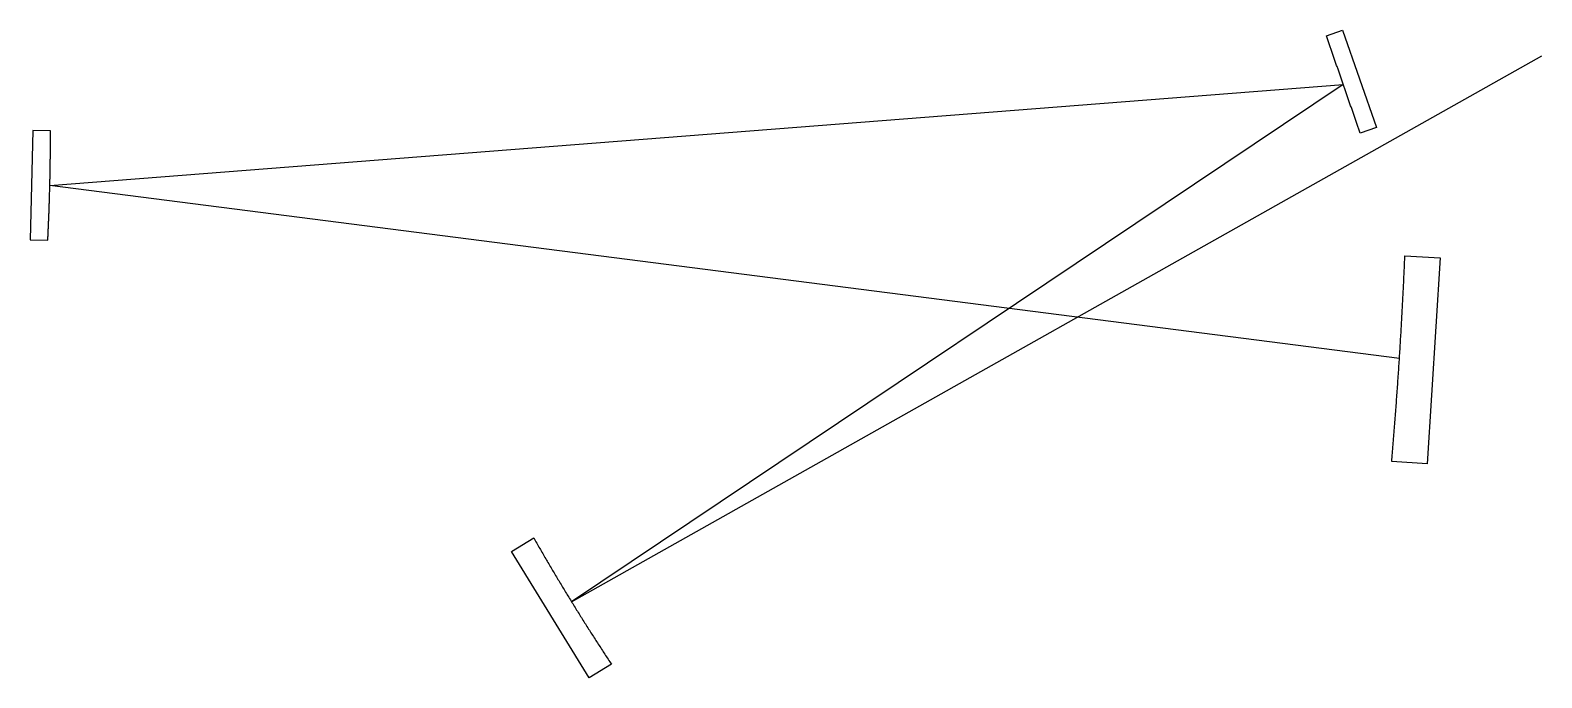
# Model space of a CAD drawing. Header units: metres. Extents: x -53.1 to 5.5, y -12.4 to 12.7.
import ezdxf

# ---------------------------------------------------------------- set-up
doc = ezdxf.new("R2010")
doc.units = ezdxf.units.M

msp = doc.modelspace()

# ---------------------------------------------------------------- linework, layer by layer
at = {"layer": 'FOLDING_FLAT'}
for p, q in [((-2.8328, 12.5266), (-2.203, 12.7452)), ((-2.8196, 12.4884), (-2.8328, 12.5266)), ((-2.8063, 12.4502), (-2.8196, 12.4884)), ((-2.7931, 12.4121), (-2.8063, 12.4502)), ((-2.7798, 12.3739), (-2.7931, 12.4121)), ((-2.7666, 12.3357), (-2.7798, 12.3739)), ((-2.7533, 12.2976), (-2.7666, 12.3357)), ((-2.203, 12.7452), (-0.8911, 8.9665)), ((-2.7401, 12.2594), (-2.7533, 12.2976)), ((-2.7268, 12.2212), (-2.7401, 12.2594)), ((-2.7136, 12.1831), (-2.7268, 12.2212)), ((-2.7003, 12.1449), (-2.7136, 12.1831)), ((-2.6871, 12.1067), (-2.7003, 12.1449)), ((-2.6738, 12.0685), (-2.6871, 12.1067)), ((-2.6606, 12.0304), (-2.6738, 12.0685)), ((-2.6473, 11.9922), (-2.6606, 12.0304)), ((-2.6341, 11.954), (-2.6473, 11.9922)), ((-2.6208, 11.9159), (-2.6341, 11.954)), ((-2.6076, 11.8777), (-2.6208, 11.9159)), ((-2.5943, 11.8395), (-2.6076, 11.8777)), ((-2.5811, 11.8014), (-2.5943, 11.8395)), ((-2.5678, 11.7632), (-2.5811, 11.8014)), ((-2.5545, 11.725), (-2.5678, 11.7632)), ((-2.5413, 11.6869), (-2.5545, 11.725)), ((-2.528, 11.6487), (-2.5413, 11.6869)), ((-2.5148, 11.6105), (-2.528, 11.6487)), ((-2.5015, 11.5723), (-2.5148, 11.6105)), ((-2.4883, 11.5342), (-2.5015, 11.5723)), ((-2.475, 11.496), (-2.4883, 11.5342)), ((-2.4618, 11.4578), (-2.475, 11.496)), ((-2.4485, 11.4197), (-2.4618, 11.4578)), ((-2.4353, 11.3815), (-2.4485, 11.4197)), ((-2.422, 11.3433), (-2.4353, 11.3815)), ((-2.4088, 11.3052), (-2.422, 11.3433)), ((-2.3955, 11.267), (-2.4088, 11.3052)), ((-2.3823, 11.2288), (-2.3955, 11.267)), ((-2.369, 11.1907), (-2.3823, 11.2288)), ((-2.3558, 11.1525), (-2.369, 11.1907)), ((-2.3425, 11.1143), (-2.3558, 11.1525)), ((-2.3293, 11.0762), (-2.3425, 11.1143)), ((-2.316, 11.038), (-2.3293, 11.0762)), ((-2.3028, 10.9998), (-2.316, 11.038)), ((-2.2895, 10.9616), (-2.3028, 10.9998)), ((-2.2763, 10.9235), (-2.2895, 10.9616)), ((-2.263, 10.8853), (-2.2763, 10.9235)), ((-2.2498, 10.8471), (-2.263, 10.8853)), ((-2.2365, 10.809), (-2.2498, 10.8471)), ((-2.2233, 10.7708), (-2.2365, 10.809)), ((-2.21, 10.7326), (-2.2233, 10.7708)), ((-2.1968, 10.6945), (-2.21, 10.7326)), ((-2.1835, 10.6563), (-2.1968, 10.6945)), ((-2.1702, 10.6181), (-2.1835, 10.6563)), ((-2.157, 10.58), (-2.1702, 10.6181)), ((-2.1437, 10.5418), (-2.157, 10.58)), ((-2.1305, 10.5036), (-2.1437, 10.5418)), ((-2.1172, 10.4654), (-2.1305, 10.5036)), ((-2.104, 10.4273), (-2.1172, 10.4654)), ((-2.0907, 10.3891), (-2.104, 10.4273)), ((-2.0775, 10.3509), (-2.0907, 10.3891)), ((-2.0642, 10.3128), (-2.0775, 10.3509)), ((-2.051, 10.2746), (-2.0642, 10.3128)), ((-2.0377, 10.2364), (-2.051, 10.2746)), ((-2.0245, 10.1983), (-2.0377, 10.2364)), ((-2.0112, 10.1601), (-2.0245, 10.1983)), ((-1.998, 10.1219), (-2.0112, 10.1601)), ((-1.9847, 10.0838), (-1.998, 10.1219)), ((-1.9715, 10.0456), (-1.9847, 10.0838)), ((-1.9582, 10.0074), (-1.9715, 10.0456)), ((-1.945, 9.9692), (-1.9582, 10.0074)), ((-1.9317, 9.9311), (-1.945, 9.9692)), ((-1.9185, 9.8929), (-1.9317, 9.9311)), ((-1.9052, 9.8547), (-1.9185, 9.8929)), ((-1.892, 9.8166), (-1.9052, 9.8547)), ((-1.8787, 9.7784), (-1.892, 9.8166)), ((-1.8655, 9.7402), (-1.8787, 9.7784)), ((-1.8522, 9.7021), (-1.8655, 9.7402)), ((-1.839, 9.6639), (-1.8522, 9.7021)), ((-1.8257, 9.6257), (-1.839, 9.6639)), ((-1.8125, 9.5876), (-1.8257, 9.6257)), ((-1.7992, 9.5494), (-1.8125, 9.5876)), ((-1.7859, 9.5112), (-1.7992, 9.5494)), ((-1.7727, 9.473), (-1.7859, 9.5112)), ((-1.7594, 9.4349), (-1.7727, 9.473)), ((-1.7462, 9.3967), (-1.7594, 9.4349)), ((-1.7329, 9.3585), (-1.7462, 9.3967)), ((-1.7197, 9.3204), (-1.7329, 9.3585)), ((-1.7064, 9.2822), (-1.7197, 9.3204)), ((-1.6932, 9.244), (-1.7064, 9.2822)), ((-1.6799, 9.2059), (-1.6932, 9.244)), ((-1.6667, 9.1677), (-1.6799, 9.2059)), ((-1.6534, 9.1295), (-1.6667, 9.1677)), ((-1.6402, 9.0914), (-1.6534, 9.1295)), ((-1.6269, 9.0532), (-1.6402, 9.0914)), ((-1.6137, 9.015), (-1.6269, 9.0532)), ((-1.6004, 8.9769), (-1.6137, 9.015)), ((-1.5872, 8.9387), (-1.6004, 8.9769)), ((-1.5739, 8.9005), (-1.5872, 8.9387)), ((-1.5607, 8.8623), (-1.5739, 8.9005)), ((-1.5474, 8.8242), (-1.5607, 8.8623)), ((-1.5342, 8.786), (-1.5474, 8.8242)), ((-0.8911, 8.9665), (-1.5209, 8.7478)), ((-1.5209, 8.7478), (-1.5342, 8.786))]:
    msp.add_line(p, q, dxfattribs=at)
at = {"layer": 'PRIMARY'}
for p, q in [((0.1919, 3.5101), (0.1956, 3.5908)), ((0.1956, 3.5908), (0.1992, 3.6715)), ((0.1992, 3.6715), (0.2028, 3.7523)), ((0.2028, 3.7523), (0.2063, 3.833)), ((0.2063, 3.833), (0.2099, 3.9138)), ((0.2099, 3.9138), (0.2134, 3.9945)), ((0.2134, 3.9945), (1.5856, 3.9069)), ((1.5856, 3.9069), (1.0757, -4.0768)), ((0.1614, 2.8642), (0.1654, 2.9449)), ((0.1654, 2.9449), (0.1693, 3.0257)), ((0.1693, 3.0257), (0.1731, 3.1064)), ((0.1731, 3.1064), (0.177, 3.1871)), ((0.177, 3.1871), (0.1807, 3.2679)), ((0.1807, 3.2679), (0.1845, 3.3486)), ((0.1845, 3.3486), (0.1882, 3.4293)), ((0.1882, 3.4293), (0.1919, 3.5101)), ((0.133, 2.2992), (0.1372, 2.3799)), ((0.1372, 2.3799), (0.1413, 2.4606)), ((0.1413, 2.4606), (0.1454, 2.5414)), ((0.1454, 2.5414), (0.1495, 2.6221)), ((0.1495, 2.6221), (0.1535, 2.7028)), ((0.1535, 2.7028), (0.1575, 2.7835)), ((0.1575, 2.7835), (0.1614, 2.8642)), ((0.1029, 1.7343), (0.1073, 1.815)), ((0.1073, 1.815), (0.1117, 1.8957)), ((0.1117, 1.8957), (0.116, 1.9764)), ((0.116, 1.9764), (0.1203, 2.0571)), ((0.1203, 2.0571), (0.1246, 2.1378)), ((0.1246, 2.1378), (0.1288, 2.2185)), ((0.1288, 2.2185), (0.133, 2.2992)), ((0.0711, 1.1696), (0.0758, 1.2502)), ((0.0758, 1.2502), (0.0804, 1.3309)), ((0.0804, 1.3309), (0.0849, 1.4116)), ((0.0849, 1.4116), (0.0895, 1.4923)), ((0.0895, 1.4923), (0.094, 1.573)), ((0.094, 1.573), (0.0984, 1.6537)), ((0.0984, 1.6537), (0.1029, 1.7343)), ((0.0328, 0.5242), (0.0377, 0.6049)), ((0.0377, 0.6049), (0.0426, 0.6856)), ((0.0426, 0.6856), (0.0474, 0.7662)), ((0.0474, 0.7662), (0.0522, 0.8469)), ((0.0522, 0.8469), (0.057, 0.9275)), ((0.057, 0.9275), (0.0617, 1.0082)), ((0.0617, 1.0082), (0.0664, 1.0889)), ((0.0664, 1.0889), (0.0711, 1.1696)), ((-0.0026, -0.0403), (0.0026, 0.0403)), ((0.0026, 0.0403), (0.0077, 0.121)), ((0.0077, 0.121), (0.0128, 0.2016)), ((0.0128, 0.2016), (0.0178, 0.2823)), ((0.0178, 0.2823), (0.0228, 0.3629)), ((0.0228, 0.3629), (0.0278, 0.4436)), ((0.0278, 0.4436), (0.0328, 0.5242)), ((-0.0396, -0.6048), (-0.0342, -0.5241)), ((-0.0342, -0.5241), (-0.0288, -0.4435)), ((-0.0288, -0.4435), (-0.0235, -0.3629)), ((-0.0235, -0.3629), (-0.0182, -0.2822)), ((-0.0182, -0.2822), (-0.013, -0.2016)), ((-0.013, -0.2016), (-0.0078, -0.121)), ((-0.0078, -0.121), (-0.0026, -0.0403)), ((-0.0839, -1.2497), (-0.0782, -1.1691)), ((-0.0782, -1.1691), (-0.0726, -1.0885)), ((-0.0726, -1.0885), (-0.067, -1.0079)), ((-0.067, -1.0079), (-0.0615, -0.9273)), ((-0.0615, -0.9273), (-0.0559, -0.8466)), ((-0.0559, -0.8466), (-0.0505, -0.766)), ((-0.0505, -0.766), (-0.045, -0.6854)), ((-0.045, -0.6854), (-0.0396, -0.6048)), ((-0.1245, -1.8139), (-0.1186, -1.7333)), ((-0.1186, -1.7333), (-0.1127, -1.6527)), ((-0.1127, -1.6527), (-0.1069, -1.5721)), ((-0.1069, -1.5721), (-0.1011, -1.4915)), ((-0.1011, -1.4915), (-0.0953, -1.4109)), ((-0.0953, -1.4109), (-0.0896, -1.3303)), ((-0.0896, -1.3303), (-0.0839, -1.2497)), ((-0.1667, -2.378), (-0.1606, -2.2975)), ((-0.1606, -2.2975), (-0.1545, -2.2169)), ((-0.1545, -2.2169), (-0.1484, -2.1363)), ((-0.1484, -2.1363), (-0.1424, -2.0557)), ((-0.1424, -2.0557), (-0.1364, -1.9751)), ((-0.1364, -1.9751), (-0.1304, -1.8945)), ((-0.1304, -1.8945), (-0.1245, -1.8139)), ((-0.2106, -2.9421), (-0.2042, -2.8615)), ((-0.2042, -2.8615), (-0.1979, -2.7809)), ((-0.1979, -2.7809), (-0.1916, -2.7004)), ((-0.1916, -2.7004), (-0.1853, -2.6198)), ((-0.1853, -2.6198), (-0.1791, -2.5392)), ((-0.1791, -2.5392), (-0.1729, -2.4586)), ((-0.1729, -2.4586), (-0.1667, -2.378)), ((-0.2628, -3.5865), (-0.2561, -3.506)), ((-0.2561, -3.506), (-0.2495, -3.4254)), ((-0.2495, -3.4254), (-0.243, -3.3449)), ((-0.243, -3.3449), (-0.2364, -3.2643)), ((-0.2364, -3.2643), (-0.2299, -3.1837)), ((-0.2299, -3.1837), (-0.2234, -3.1032)), ((-0.2234, -3.1032), (-0.217, -3.0226)), ((-0.217, -3.0226), (-0.2106, -2.9421)), ((-0.2965, -3.9892), (-0.2897, -3.9087)), ((1.0757, -4.0768), (-0.2965, -3.9892)), ((-0.2897, -3.9087), (-0.2829, -3.8281)), ((-0.2829, -3.8281), (-0.2762, -3.7476)), ((-0.2762, -3.7476), (-0.2695, -3.667)), ((-0.2695, -3.667), (-0.2628, -3.5865))]:
    msp.add_line(p, q, dxfattribs=at)
at = {"layer": 'PRINCIPAL_RAY'}
for p, q in [((-32.1271, -9.4326), (5.5241, 11.7482)), ((-52.3711, 6.7166), (-2.1769, 10.6372)), ((-2.1769, 10.6372), (-32.1271, -9.4326)), ((0, 0), (-52.3711, 6.7166))]:
    msp.add_line(p, q, dxfattribs=at)
at = {"layer": 'SECONDARY'}
for p, q in [((-53.0265, 8.8585), (-53.1319, 4.6098)), ((-52.3445, 8.8416), (-53.0265, 8.8585)), ((-52.3445, 8.7987), (-52.3445, 8.8416)), ((-52.3445, 8.7557), (-52.3445, 8.7987)), ((-52.347, 8.1975), (-52.3467, 8.2405)), ((-52.3467, 8.2405), (-52.3464, 8.2834)), ((-52.3464, 8.2834), (-52.3461, 8.3264)), ((-52.3461, 8.3264), (-52.3459, 8.3693)), ((-52.3459, 8.3693), (-52.3456, 8.4122)), ((-52.3456, 8.4122), (-52.3454, 8.4552)), ((-52.3454, 8.4552), (-52.3452, 8.4981)), ((-52.3452, 8.4981), (-52.3451, 8.541)), ((-52.3451, 8.541), (-52.3449, 8.584)), ((-52.3449, 8.584), (-52.3448, 8.6269)), ((-52.3448, 8.6269), (-52.3447, 8.6699)), ((-52.3447, 8.6699), (-52.3446, 8.7128)), ((-52.3446, 8.7128), (-52.3445, 8.7557)), ((-52.3537, 7.5965), (-52.3531, 7.6394)), ((-52.3531, 7.6394), (-52.3525, 7.6824)), ((-52.3525, 7.6824), (-52.3519, 7.7253)), ((-52.3519, 7.7253), (-52.3514, 7.7682)), ((-52.3514, 7.7682), (-52.3508, 7.8112)), ((-52.3508, 7.8112), (-52.3503, 7.8541)), ((-52.3503, 7.8541), (-52.3498, 7.897)), ((-52.3498, 7.897), (-52.3494, 7.94)), ((-52.3494, 7.94), (-52.3489, 7.9829)), ((-52.3489, 7.9829), (-52.3485, 8.0258)), ((-52.3485, 8.0258), (-52.3481, 8.0687)), ((-52.3481, 8.0687), (-52.3477, 8.1117)), ((-52.3477, 8.1117), (-52.3474, 8.1546)), ((-52.3474, 8.1546), (-52.347, 8.1975)), ((-52.3637, 7.0385), (-52.3628, 7.0814)), ((-52.3628, 7.0814), (-52.3619, 7.1244)), ((-52.3619, 7.1244), (-52.361, 7.1673)), ((-52.361, 7.1673), (-52.3602, 7.2102)), ((-52.3602, 7.2102), (-52.3594, 7.2531)), ((-52.3594, 7.2531), (-52.3586, 7.296)), ((-52.3586, 7.296), (-52.3579, 7.339)), ((-52.3579, 7.339), (-52.3571, 7.3819)), ((-52.3571, 7.3819), (-52.3564, 7.4248)), ((-52.3564, 7.4248), (-52.3557, 7.4677)), ((-52.3557, 7.4677), (-52.355, 7.5107)), ((-52.355, 7.5107), (-52.3543, 7.5536)), ((-52.3543, 7.5536), (-52.3537, 7.5965)), ((-52.3784, 6.4377), (-52.3772, 6.4806)), ((-52.3772, 6.4806), (-52.3761, 6.5235)), ((-52.3761, 6.5235), (-52.3749, 6.5664)), ((-52.3749, 6.5664), (-52.3738, 6.6093)), ((-52.3738, 6.6093), (-52.3727, 6.6523)), ((-52.3727, 6.6523), (-52.3716, 6.6952)), ((-52.3716, 6.6952), (-52.3705, 6.7381)), ((-52.3705, 6.7381), (-52.3695, 6.781)), ((-52.3695, 6.781), (-52.3685, 6.8239)), ((-52.3685, 6.8239), (-52.3675, 6.8668)), ((-52.3675, 6.8668), (-52.3665, 6.9098)), ((-52.3665, 6.9098), (-52.3655, 6.9527)), ((-52.3655, 6.9527), (-52.3646, 6.9956)), ((-52.3646, 6.9956), (-52.3637, 7.0385)), ((-52.3974, 5.837), (-52.3959, 5.8799)), ((-52.3959, 5.8799), (-52.3944, 5.9228)), ((-52.3944, 5.9228), (-52.3929, 5.9657)), ((-52.3929, 5.9657), (-52.3915, 6.0086)), ((-52.3915, 6.0086), (-52.3901, 6.0515)), ((-52.3901, 6.0515), (-52.3887, 6.0944)), ((-52.3887, 6.0944), (-52.3874, 6.1373)), ((-52.3874, 6.1373), (-52.386, 6.1802)), ((-52.386, 6.1802), (-52.3847, 6.2231)), ((-52.3847, 6.2231), (-52.3834, 6.266)), ((-52.3834, 6.266), (-52.3821, 6.3089)), ((-52.3821, 6.3089), (-52.3809, 6.3519)), ((-52.3809, 6.3519), (-52.3796, 6.3948)), ((-52.3796, 6.3948), (-52.3784, 6.4377)), ((-52.4205, 5.2363), (-52.4187, 5.2792)), ((-52.4187, 5.2792), (-52.4169, 5.3221)), ((-52.4169, 5.3221), (-52.4152, 5.365)), ((-52.4152, 5.365), (-52.4134, 5.4079)), ((-52.4134, 5.4079), (-52.4117, 5.4508)), ((-52.4117, 5.4508), (-52.4101, 5.4937)), ((-52.4101, 5.4937), (-52.4084, 5.5366)), ((-52.4084, 5.5366), (-52.4068, 5.5795)), ((-52.4068, 5.5795), (-52.4051, 5.6224)), ((-52.4051, 5.6224), (-52.4035, 5.6653)), ((-52.4035, 5.6653), (-52.402, 5.7082)), ((-52.402, 5.7082), (-52.4004, 5.7512)), ((-52.4004, 5.7512), (-52.3989, 5.7941)), ((-52.3989, 5.7941), (-52.3974, 5.837)), ((-52.4457, 4.6787), (-52.4436, 4.7216)), ((-52.4436, 4.7216), (-52.4416, 4.7645)), ((-52.4416, 4.7645), (-52.4395, 4.8074)), ((-52.4395, 4.8074), (-52.4375, 4.8503)), ((-52.4375, 4.8503), (-52.4356, 4.8932)), ((-52.4356, 4.8932), (-52.4336, 4.9361)), ((-52.4336, 4.9361), (-52.4317, 4.979)), ((-52.4317, 4.979), (-52.4297, 5.0219)), ((-52.4297, 5.0219), (-52.4278, 5.0648)), ((-52.4278, 5.0648), (-52.426, 5.1076)), ((-52.426, 5.1076), (-52.4241, 5.1505)), ((-52.4241, 5.1505), (-52.4223, 5.1934)), ((-52.4223, 5.1934), (-52.4205, 5.2363)), ((-53.1319, 4.6098), (-52.4499, 4.5929)), ((-52.4499, 4.5929), (-52.4478, 4.6358)), ((-52.4478, 4.6358), (-52.4457, 4.6787))]:
    msp.add_line(p, q, dxfattribs=at)
at = {"layer": 'TERTIARY'}
for p, q in [((-34.4496, -7.4857), (-33.5925, -6.9586)), ((-33.5925, -6.9586), (-33.5637, -7.0091)), ((-33.5637, -7.0091), (-33.5349, -7.0596)), ((-31.4373, -12.3835), (-34.4496, -7.4857)), ((-33.5349, -7.0596), (-33.506, -7.11)), ((-33.506, -7.11), (-33.4772, -7.1604)), ((-33.4772, -7.1604), (-33.4482, -7.2108)), ((-33.4482, -7.2108), (-33.4193, -7.2612)), ((-33.4193, -7.2612), (-33.3903, -7.3115)), ((-33.3903, -7.3115), (-33.3612, -7.3619)), ((-33.3612, -7.3619), (-33.3322, -7.4122)), ((-33.3322, -7.4122), (-33.3031, -7.4625)), ((-33.3031, -7.4625), (-33.2739, -7.5127)), ((-33.2739, -7.5127), (-33.2448, -7.563)), ((-33.2448, -7.563), (-33.2156, -7.6132)), ((-33.2156, -7.6132), (-33.1864, -7.6634)), ((-33.1864, -7.6634), (-33.1571, -7.7136)), ((-33.1571, -7.7136), (-33.1278, -7.7638)), ((-33.1278, -7.7638), (-33.0985, -7.8139)), ((-33.0985, -7.8139), (-33.0691, -7.864)), ((-33.0691, -7.864), (-33.0397, -7.9142)), ((-33.0397, -7.9142), (-33.0103, -7.9642)), ((-33.0103, -7.9642), (-32.9808, -8.0143)), ((-32.9808, -8.0143), (-32.9513, -8.0644)), ((-32.9513, -8.0644), (-32.9218, -8.1144)), ((-32.9218, -8.1144), (-32.8922, -8.1644)), ((-32.8922, -8.1644), (-32.8626, -8.2144)), ((-32.8626, -8.2144), (-32.833, -8.2643)), ((-32.833, -8.2643), (-32.8033, -8.3143)), ((-32.8033, -8.3143), (-32.7736, -8.3642)), ((-32.7736, -8.3642), (-32.7439, -8.4141)), ((-32.7439, -8.4141), (-32.7141, -8.464)), ((-32.7141, -8.464), (-32.6844, -8.5138)), ((-32.6844, -8.5138), (-32.6545, -8.5637)), ((-32.6545, -8.5637), (-32.6247, -8.6135)), ((-32.6247, -8.6135), (-32.5948, -8.6633)), ((-32.5948, -8.6633), (-32.5648, -8.7131)), ((-32.5648, -8.7131), (-32.5349, -8.7628)), ((-32.5349, -8.7628), (-32.5049, -8.8126)), ((-32.5049, -8.8126), (-32.4748, -8.8623)), ((-32.4748, -8.8623), (-32.4448, -8.912)), ((-32.4448, -8.912), (-32.4147, -8.9617)), ((-32.4147, -8.9617), (-32.3846, -9.0113)), ((-32.3846, -9.0113), (-32.3544, -9.061)), ((-32.3544, -9.061), (-32.3242, -9.1106)), ((-32.3242, -9.1106), (-32.294, -9.1602)), ((-32.294, -9.1602), (-32.2637, -9.2098)), ((-32.2637, -9.2098), (-32.2334, -9.2593)), ((-32.2334, -9.2593), (-32.2031, -9.3088)), ((-32.2031, -9.3088), (-32.1727, -9.3584)), ((-32.1727, -9.3584), (-32.1423, -9.4078)), ((-32.1423, -9.4078), (-32.1119, -9.4573)), ((-32.1119, -9.4573), (-32.0815, -9.5068)), ((-32.0815, -9.5068), (-32.051, -9.5562)), ((-32.051, -9.5562), (-32.0204, -9.6056)), ((-32.0204, -9.6056), (-31.9899, -9.655)), ((-31.9899, -9.655), (-31.9593, -9.7044)), ((-31.9593, -9.7044), (-31.9287, -9.7537)), ((-31.9287, -9.7537), (-31.898, -9.8031)), ((-31.898, -9.8031), (-31.8673, -9.8524)), ((-31.8673, -9.8524), (-31.8366, -9.9017)), ((-31.8366, -9.9017), (-31.8058, -9.9509)), ((-31.8058, -9.9509), (-31.775, -10.0002)), ((-31.775, -10.0002), (-31.7442, -10.0494)), ((-31.7442, -10.0494), (-31.7133, -10.0986)), ((-31.7133, -10.0986), (-31.6824, -10.1478)), ((-31.6824, -10.1478), (-31.6515, -10.197)), ((-31.6515, -10.197), (-31.6205, -10.2461)), ((-31.6205, -10.2461), (-31.5896, -10.2952)), ((-31.5896, -10.2952), (-31.5585, -10.3443)), ((-31.5585, -10.3443), (-31.5275, -10.3934)), ((-31.5275, -10.3934), (-31.4964, -10.4425)), ((-31.4964, -10.4425), (-31.4653, -10.4915)), ((-31.4653, -10.4915), (-31.4341, -10.5405)), ((-31.4341, -10.5405), (-31.4029, -10.5895)), ((-31.4029, -10.5895), (-31.3717, -10.6385)), ((-31.3717, -10.6385), (-31.3404, -10.6875)), ((-31.3404, -10.6875), (-31.3091, -10.7364)), ((-31.3091, -10.7364), (-31.2778, -10.7853)), ((-31.2778, -10.7853), (-31.2464, -10.8342)), ((-31.2464, -10.8342), (-31.215, -10.8831)), ((-31.215, -10.8831), (-31.1836, -10.932)), ((-31.1836, -10.932), (-31.1522, -10.9808)), ((-31.1522, -10.9808), (-31.1207, -11.0296)), ((-31.1207, -11.0296), (-31.0891, -11.0784)), ((-31.0891, -11.0784), (-31.0576, -11.1272)), ((-31.0576, -11.1272), (-31.026, -11.176)), ((-31.026, -11.176), (-30.9944, -11.2247)), ((-30.9944, -11.2247), (-30.9627, -11.2734)), ((-30.9627, -11.2734), (-30.931, -11.3221)), ((-30.931, -11.3221), (-30.8993, -11.3708)), ((-30.8993, -11.3708), (-30.8675, -11.4195)), ((-30.8675, -11.4195), (-30.8357, -11.4681)), ((-30.8357, -11.4681), (-30.8039, -11.5167)), ((-30.8039, -11.5167), (-30.7721, -11.5653)), ((-30.7721, -11.5653), (-30.7402, -11.6139)), ((-30.7402, -11.6139), (-30.7082, -11.6624)), ((-30.7082, -11.6624), (-30.6763, -11.7109)), ((-30.6763, -11.7109), (-30.6443, -11.7595)), ((-30.5802, -11.8564), (-31.4373, -12.3835)), ((-30.6443, -11.7595), (-30.6123, -11.8079)), ((-30.6123, -11.8079), (-30.5802, -11.8564))]:
    msp.add_line(p, q, dxfattribs=at)

doc.saveas('drawing.dxf')
